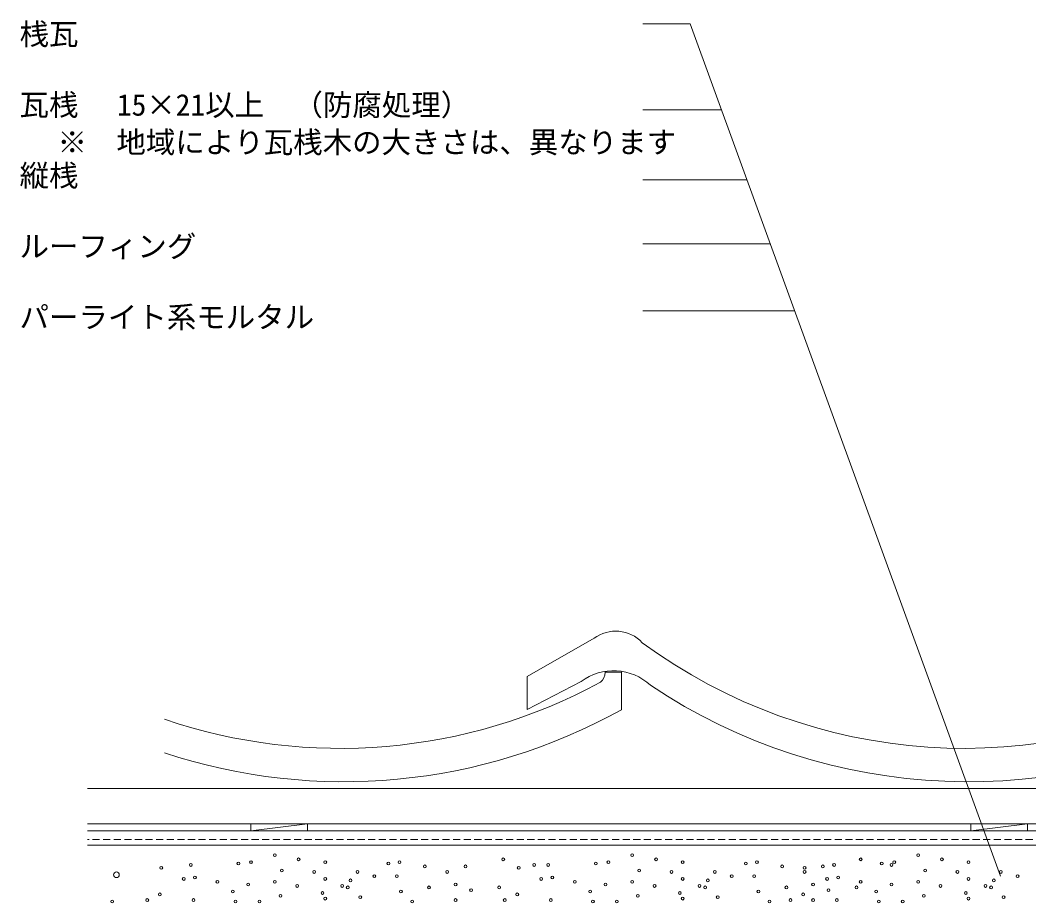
# Model space of a CAD drawing. Units: millimetres, scale not verified. Extents: x -203 to 197, y -138 to 132.
# Drawn here: x -149.2 to -63.6, y -21.9 to 53 of the extents above; entities that cross this region are included whole.
import ezdxf
from ezdxf.enums import TextEntityAlignment as Align

# ---------------------------------------------------------------- set-up
doc = ezdxf.new("R2010")
doc.units = ezdxf.units.MM
doc.header["$LTSCALE"] = 0.5
doc.linetypes.add('DASHED1', pattern=[1.8, 1.2, -0.6])
for name, color, linetype, lineweight in [('1-0', 3, 'Continuous', 18), ('1-1', 7, 'Continuous', 18), ('1-3', 7, 'Continuous', 18), ('1-4', 7, 'Continuous', 18)]:
    doc.layers.add(name, color=color, linetype=linetype, lineweight=lineweight)
doc.styles.add('ＭＳ ゴシック', font='')
doc.styles.get('ＭＳ ゴシック').set_extended_font_data('MS Gothic')

msp = doc.modelspace()

# ---------------------------------------------------------------- linework, layer by layer
at = {"layer": '1-0'}
for p, q in [((-100.5307, 0.552), (-106.2024, -2.6729)), ((-98.2023, -2.3301), (-98.2023, -5.5114)), ((-106.2024, -2.6729), (-106.2024, -5.4729)), ((-101.6299, -3.1042), (-106.2024, -5.4729))]:
    msp.add_line(p, q, dxfattribs=at)
msp.add_lwpolyline([(-99.5918, -2.3301), (-98.2023, -2.3301), (-98.2023, -5.5114)], dxfattribs=at)
for centre, radius, start, end in [((-98.6908, -1.8964), 3.0627, 42.69055, 126.92075), ((-69.0696, 37.492), 46.2741, 233.73811, 298.51938), ((-98.8775, -6.8228), 4.6263, 47.12305, 126.50717), ((-100.6316, -2.3595), 1.0402, 309.08185, 1.61447), ((-122.0696, 37.492), 46.2741, 251.19485, 298.51938), ((-68.7627, 36.9313), 48.5435, 236.25316, 299.03502), ((-121.7627, 36.9313), 48.5435, 251.72351, 299.03502)]:
    msp.add_arc(centre, radius, start, end, dxfattribs=at)
at = {"layer": '1-1'}
for p, q in [((-83.6866, -12.1735), (-143.5135, -12.1735)), ((-83.6866, -12.1735), (32.8331, -12.1735)), ((-143.5135, -15.1735), (32.8331, -15.1735)), ((-129.6581, -15.7736), (-124.8581, -15.1736)), ((-68.5449, -15.7736), (-63.745, -15.1736)), ((-143.5135, -15.7736), (30.2762, -15.7736)), ((62.2703, -17.0007), (-143.5135, -17.0007))]:
    msp.add_line(p, q, dxfattribs=at)
at = {"layer": '1-1', "color": 3, "linetype": 'DASHED1'}
msp.add_line((61.8058, -16.5014), (-143.5135, -16.5014), dxfattribs=at)
at = {"layer": '1-1'}
for points in [[(-129.6581, -15.7736), (-129.6581, -15.1736), (-124.8581, -15.1736), (-124.8581, -15.7736)], [(-68.5449, -15.7736), (-68.5449, -15.1736), (-63.745, -15.1736), (-63.745, -15.7736)]]:
    msp.add_lwpolyline(points, close=True, dxfattribs=at)
at = {"layer": '1-3'}
for p, q in [((-92.3598, 52.6731), (-96.3926, 52.6731)), ((-66.0413, -19.6365), (-92.3598, 52.6731)), ((-96.3926, 45.3918), (-89.7097, 45.3918)), ((-96.3926, 39.4563), (-87.5493, 39.4563)), ((-96.3926, 34.0154), (-85.569, 34.0154)), ((-96.3926, 28.3272), (-83.4987, 28.3272))]:
    msp.add_line(p, q, dxfattribs=at)
at = {"layer": '1-4'}
for centre, radius in [((-127.6229, -17.8389), 0.119), ((-97.2879, -17.8389), 0.119), ((-73.0199, -17.8389), 0.119), ((-137.2587, -18.9096), 0.119), ((-137.2587, -18.9096), 0.119), ((-134.7605, -18.6717), 0.119), ((-130.7159, -18.5527), 0.119), ((-129.6452, -18.4337), 0.119), ((-125.6005, -18.1958), 0.119), ((-123.3403, -18.4337), 0.119), ((-117.9871, -18.5527), 0.119), ((-117.0354, -18.4337), 0.119), ((-114.8941, -18.7906), 0.119), ((-111.4442, -18.7906), 0.119), ((-108.2323, -18.1958), 0.119), ((-106.9237, -18.9096), 0.119), ((-106.9237, -18.9096), 0.119), ((-105.6152, -18.6717), 0.119), ((-104.4255, -18.6717), 0.119), ((-100.3809, -18.5527), 0.119), ((-99.3102, -18.4337), 0.119), ((-95.2656, -18.1958), 0.119), ((-93.0053, -18.4337), 0.119), ((-87.6521, -18.5527), 0.119), ((-86.7004, -18.4337), 0.119), ((-84.5591, -18.7906), 0.119), ((-82.6558, -18.9096), 0.119), ((-82.6558, -18.9096), 0.119), ((-81.1093, -18.7906), 0.119), ((-80.1576, -18.6717), 0.119), ((-77.8973, -18.1958), 0.119), ((-76.1129, -18.5527), 0.119), ((-75.2802, -18.6717), 0.119), ((-75.0423, -18.4337), 0.119), ((-70.9976, -18.1958), 0.119), ((-68.7373, -18.4337), 0.119), ((-141.0654, -19.5044), 0.2379), ((-141.0654, -19.5044), 0.2379), ((-134.4036, -19.7423), 0.119), ((-134.4036, -19.7423), 0.119), ((-127.0281, -19.1475), 0.119), ((-127.0281, -19.1475), 0.119), ((-124.292, -19.2665), 0.119), ((-124.292, -19.2665), 0.119), ((-120.6042, -19.2665), 0.119), ((-120.6042, -19.2665), 0.119), ((-119.1767, -19.6233), 0.119), ((-119.1767, -19.6233), 0.119), ((-117.2733, -19.6233), 0.119), ((-117.2733, -19.6233), 0.119), ((-112.9907, -19.2665), 0.119), ((-112.9907, -19.2665), 0.119), ((-104.0687, -19.7423), 0.119), ((-104.0687, -19.7423), 0.119), ((-96.6931, -19.1475), 0.119), ((-96.6931, -19.1475), 0.119), ((-93.957, -19.2665), 0.119), ((-93.957, -19.2665), 0.119), ((-90.2692, -19.2665), 0.119), ((-90.2692, -19.2665), 0.119), ((-88.8417, -19.6233), 0.119), ((-88.8417, -19.6233), 0.119), ((-86.9383, -19.6233), 0.119), ((-86.9383, -19.6233), 0.119), ((-82.6557, -19.2665), 0.119), ((-82.6557, -19.2665), 0.119), ((-79.8007, -19.7423), 0.119), ((-79.8007, -19.7423), 0.119), ((-72.4251, -19.1475), 0.119), ((-72.4251, -19.1475), 0.119), ((-69.6891, -19.2665), 0.119), ((-69.6891, -19.2665), 0.119), ((-66.0013, -19.2665), 0.119), ((-66.0013, -19.2665), 0.119), ((-64.5737, -19.6233), 0.119), ((-64.5737, -19.6233), 0.119), ((-135.3553, -19.8613), 0.119), ((-135.3553, -19.8613), 0.119), ((-132.5003, -20.0992), 0.119), ((-132.5003, -20.0992), 0.119), ((-129.8831, -20.3371), 0.119), ((-129.8831, -20.3371), 0.119), ((-127.6229, -20.0992), 0.119), ((-127.6229, -20.0992), 0.119), ((-125.7195, -20.4561), 0.119), ((-125.7195, -20.4561), 0.119), ((-123.3403, -19.8613), 0.119), ((-123.3403, -19.8613), 0.119), ((-121.9128, -20.4561), 0.119), ((-121.9128, -20.4561), 0.119), ((-121.4369, -20.575), 0.119), ((-121.4369, -20.575), 0.119), ((-121.199, -19.9802), 0.119), ((-121.199, -19.9802), 0.119), ((-114.5372, -20.575), 0.119), ((-114.5372, -20.575), 0.119), ((-112.277, -20.3371), 0.119), ((-112.2769, -20.3371), 0.119), ((-108.5892, -20.575), 0.119), ((-108.5892, -20.575), 0.119), ((-105.0204, -19.8613), 0.119), ((-105.0204, -19.8613), 0.119), ((-102.1653, -20.0992), 0.119), ((-102.1653, -20.0992), 0.119), ((-99.5482, -20.3371), 0.119), ((-99.5482, -20.3371), 0.119), ((-97.2879, -20.0992), 0.119), ((-97.2879, -20.0992), 0.119), ((-95.3845, -20.4561), 0.119), ((-95.3845, -20.4561), 0.119), ((-93.0053, -19.8613), 0.119), ((-93.0053, -19.8613), 0.119), ((-91.5778, -20.4561), 0.119), ((-91.5778, -20.4561), 0.119), ((-91.1019, -20.575), 0.119), ((-91.1019, -20.575), 0.119), ((-90.864, -19.9802), 0.119), ((-90.864, -19.9802), 0.119), ((-84.2022, -20.575), 0.119), ((-84.2022, -20.575), 0.119), ((-81.942, -20.3371), 0.119), ((-81.942, -20.3371), 0.119), ((-80.7524, -19.8613), 0.119), ((-80.7524, -19.8613), 0.119), ((-78.2542, -20.575), 0.119), ((-78.2542, -20.575), 0.119), ((-77.8973, -20.0992), 0.119), ((-77.8973, -20.0992), 0.119), ((-75.2802, -20.3371), 0.119), ((-75.2802, -20.3371), 0.119), ((-73.0199, -20.0992), 0.119), ((-73.0199, -20.0992), 0.119), ((-71.1166, -20.4561), 0.119), ((-71.1166, -20.4561), 0.119), ((-68.7373, -19.8613), 0.119), ((-68.7373, -19.8613), 0.119), ((-67.3098, -20.4561), 0.119), ((-67.3098, -20.4561), 0.119), ((-66.834, -20.575), 0.119), ((-66.834, -20.575), 0.119), ((-66.5961, -19.9802), 0.119), ((-66.5961, -19.9802), 0.119), ((-137.3776, -21.1698), 0.119), ((-137.3776, -21.1698), 0.119), ((-131.1917, -20.9319), 0.119), ((-131.1917, -20.9319), 0.119), ((-127.147, -21.2888), 0.119), ((-127.147, -21.2888), 0.119), ((-123.5782, -21.0509), 0.119), ((-123.5782, -21.0509), 0.119), ((-120.3663, -21.4078), 0.119), ((-120.3663, -21.4078), 0.119), ((-116.9164, -20.9319), 0.119), ((-116.9164, -20.9319), 0.119), ((-110.9684, -20.8129), 0.119), ((-110.9684, -20.8129), 0.119), ((-107.0427, -21.1698), 0.119), ((-107.0427, -21.1698), 0.119), ((-100.8567, -20.9319), 0.119), ((-100.8567, -20.9319), 0.119), ((-96.8121, -21.2888), 0.119), ((-96.8121, -21.2888), 0.119), ((-93.2432, -21.0509), 0.119), ((-93.2432, -21.0509), 0.119), ((-90.0313, -21.4078), 0.119), ((-90.0313, -21.4078), 0.119), ((-86.5814, -20.9319), 0.119), ((-86.5814, -20.9319), 0.119), ((-82.7747, -21.1698), 0.119), ((-82.7747, -21.1698), 0.119), ((-80.6334, -20.8129), 0.119), ((-80.6334, -20.8129), 0.119), ((-76.5888, -20.9319), 0.119), ((-76.5888, -20.9319), 0.119), ((-72.5441, -21.2888), 0.119), ((-72.5441, -21.2888), 0.119), ((-68.9753, -21.0509), 0.119), ((-68.9753, -21.0509), 0.119), ((-65.7633, -21.4078), 0.119), ((-65.7633, -21.4078), 0.119), ((-141.4223, -21.7646), 0.119), ((-141.4223, -21.7646), 0.119), ((-138.4483, -21.6457), 0.119), ((-138.4483, -21.6457), 0.119), ((-134.5226, -21.6457), 0.119), ((-134.5226, -21.6457), 0.119), ((-130.9538, -21.7646), 0.119), ((-130.9538, -21.7646), 0.119), ((-128.9314, -21.7646), 0.119), ((-128.9314, -21.7646), 0.119), ((-123.3403, -21.5267), 0.119), ((-123.3403, -21.5267), 0.119), ((-115.9647, -21.7646), 0.119), ((-115.9647, -21.7646), 0.119), ((-112.277, -21.6457), 0.119), ((-112.2769, -21.6457), 0.119), ((-108.1133, -21.6457), 0.119), ((-108.1133, -21.6457), 0.119), ((-104.1876, -21.6457), 0.119), ((-104.1876, -21.6457), 0.119), ((-100.6188, -21.7646), 0.119), ((-100.6188, -21.7646), 0.119), ((-98.5965, -21.7646), 0.119), ((-98.5965, -21.7646), 0.119), ((-93.0053, -21.5267), 0.119), ((-93.0053, -21.5267), 0.119), ((-85.6298, -21.7646), 0.119), ((-85.6298, -21.7646), 0.119), ((-83.8454, -21.6457), 0.119), ((-83.8454, -21.6457), 0.119), ((-81.942, -21.6457), 0.119), ((-81.942, -21.6457), 0.119), ((-79.9196, -21.6457), 0.119), ((-79.9196, -21.6457), 0.119), ((-76.3508, -21.7646), 0.119), ((-76.3508, -21.7646), 0.119), ((-74.3285, -21.7646), 0.119), ((-74.3285, -21.7646), 0.119), ((-68.7373, -21.5267), 0.119), ((-68.7373, -21.5267), 0.119)]:
    msp.add_circle(centre, radius, dxfattribs=at)

# ---------------------------------------------------------------- texts
at = {"layer": '1-3', "style": 'ＭＳ ゴシック'}
for s, p in [('桟瓦', (-149.2904, 50.338)), ('瓦桟', (-149.2904, 44.338)), ('縦桟', (-149.2904, 38.338))]:
    msp.add_text(s, height=1.833, dxfattribs=at).set_placement(p, align=Align.BOTTOM_LEFT)
at = {"layer": '1-4', "style": 'ＭＳ ゴシック'}
for s, p in [('15×21以上\u3000（防腐処理）', (-141.0227, 44.338)), ('※\u3000地域により瓦桟木の大きさは、異なります', (-146.0671, 41.1695)), ('ルーフィング', (-149.2904, 32.3381)), ('パーライト系モルタル', (-149.2904, 26.3381))]:
    msp.add_text(s, height=1.833, dxfattribs=at).set_placement(p, align=Align.BOTTOM_LEFT)

doc.saveas('drawing.dxf')
